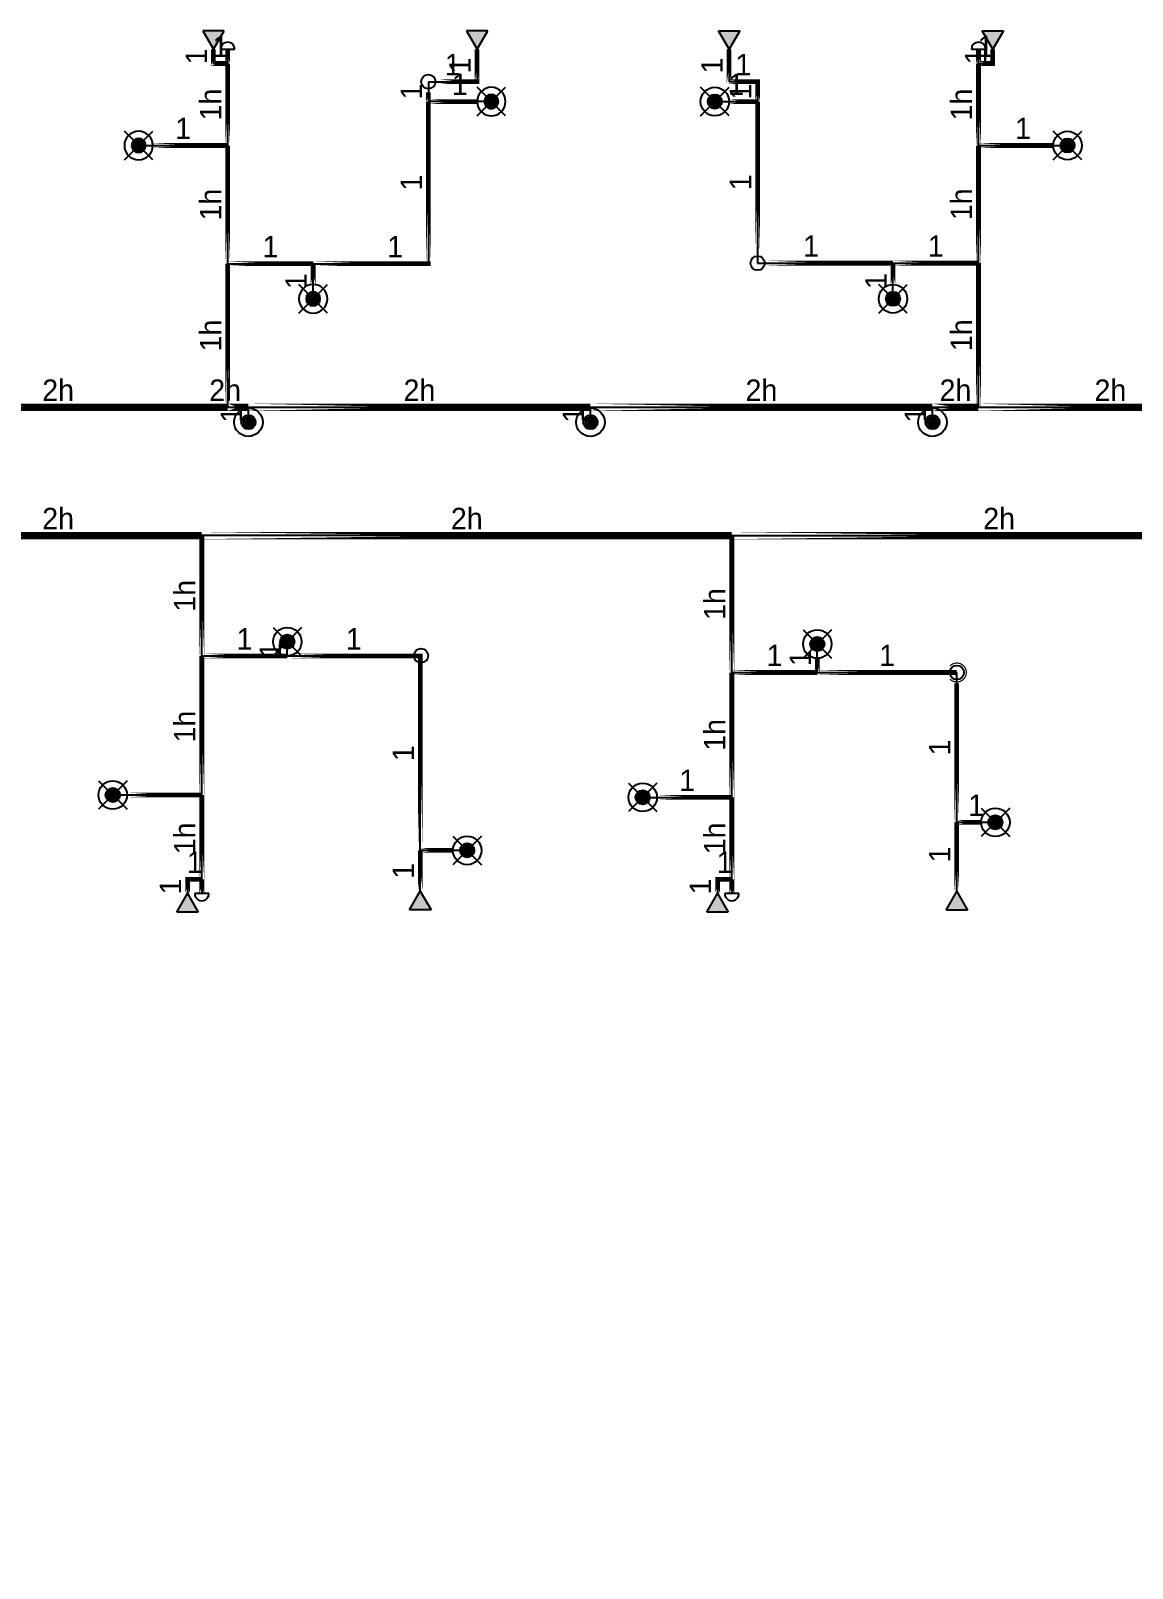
# Model space of a CAD drawing. Header units: inches. Extents: x -3337 to 4781, y -4329 to 3640.
# Drawn here: x -1024 to -560, y -164 to 483 of the extents above; entities that cross this region are included whole.
import ezdxf
from ezdxf.enums import TextEntityAlignment as Align

# ---------------------------------------------------------------- set-up
doc = ezdxf.new("R2010")
doc.units = ezdxf.units.IN
doc.header["$MEASUREMENT"] = 0
doc.layers.add('Coordination', color=1, linetype='Continuous', lineweight=9)
for name, color, linetype in [('headdn', 1, 'Continuous'), ('PIPEBL', 1, 'Continuous'), ('pipemn', 1, 'Continuous'), ('PIPESPC', 1, 'Continuous'), ('spk-cap', 1, 'Continuous'), ('spk-piperise', 1, 'Continuous'), ('TIDYPIPE', 1, 'Continuous')]:
    doc.layers.add(name, color=color, linetype=linetype)
doc.styles.add('PDA1', font='ROMAND', dxfattribs={"width": 0.755})
doc.styles.add('PIPE', font='PIPE.SHX')

# ---------------------------------------------------------------- blocks, each defined once
blk = doc.blocks.new('dpend1')
for radius in [6, 3]:
    blk.add_circle((0, 0), radius)
for points in [[(0.01, 2.97), (-2.53, -1.59), (-2.62, 1.36)], [(0.01, 2.97), (-2.49, -1.59), (2.52, -1.59)], [(2.52, -1.59), (0.01, 2.97), (2.6, 1.47)], [(2.52, -1.59), (-2.53, -1.59), (0.01, -2.98)]]:
    blk.add_solid(points)
blk = doc.blocks.new('PIPESPC')
at = {"layer": 'PIPESPC', "style": 'PIPE', "width": 0.9}
blk.add_attdef('SIZE', text='', height=9, dxfattribs=at).set_placement((0, 4.02), align=Align.CENTER)
at = {"layer": 'PIPESPC', "style": 'PIPE', "flags": 1}
blk.add_attdef('SCHED', (25.3, 3.89), '', height=9, dxfattribs=at)
blk = doc.blocks.new('side2')
for p, q in [((0, 0), (7.79, 4.5)), ((7.79, -4.5), (0, 0)), ((7.79, 4.5), (7.79, -4.5))]:
    blk.add_line(p, q)
blk.add_solid([(7.79, -4.5), (0, 0), (7.79, 4.5)])
blk = doc.blocks.new('dpend2')
for p, q in [((-6, -6), (6, 6)), ((6, -6), (-6, 6))]:
    blk.add_line(p, q)
for radius in [6, 3]:
    blk.add_circle((0, 0), radius)
for points in [[(0, 0), (-3, 0), (-2.08, 2.07)], [(0, 0), (-3, 0), (-2.08, -2.07)], [(0, 0), (0, 3), (-2.12, 2.14)], [(0, 0), (0, -3), (-2.12, -2.14)], [(0, 0), (0, 3), (2.12, 2.14)], [(0, 0), (3, 0), (2.08, 2.07)], [(0, 0), (3, 0), (2.08, -2.07)], [(0, 0), (0, -3), (2.12, -2.14)]]:
    blk.add_solid(points)
blk = doc.blocks.new('CAP')
blk.add_line((0, 3), (0, -3))
blk.add_arc((0, 0), 3, 270, 90)
blk = doc.blocks.new('rise')
blk.add_circle((0, 0), 3)
blk = doc.blocks.new('TIDYRUN')
at = {"const_width": 0.5}
blk.add_lwpolyline([(-2.83, 2.83, -2.414214), (-2.83, -2.83, -1.737895)], format="xyb", dxfattribs=at)

msp = doc.modelspace()

# ---------------------------------------------------------------- linework, layer by layer
at = {"layer": 'PIPEBL'}
for p, q in [((-946.74, 469.64), (-946.74, 475.64)), ((-940.74, 469.64), (-940.74, 475.64)), ((-835.74, 475.64), (-835.74, 462)), ((-729.63, 475.64), (-729.63, 462)), ((-624.63, 469.64), (-624.63, 475.64)), ((-618.63, 469.64), (-618.63, 475.64)), ((-946.74, 469.64), (-940.74, 469.64)), ((-940.74, 435.14), (-940.74, 469.64)), ((-624.63, 435.14), (-624.63, 469.64)), ((-624.63, 469.64), (-618.63, 469.64)), ((-856.24, 462), (-835.74, 462)), ((-856.24, 462), (-856.24, 453.64)), ((-717.63, 462), (-729.63, 462)), ((-717.63, 462), (-717.63, 453.64)), ((-856.24, 453.64), (-856.24, 385.39)), ((-829.74, 453.64), (-856.24, 453.64)), ((-735.62, 453.64), (-717.63, 453.64)), ((-717.63, 453.64), (-717.63, 385.64)), ((-978.24, 435.14), (-940.74, 435.14)), ((-940.74, 385.39), (-940.74, 435.14)), ((-624.63, 435.14), (-587.13, 435.14)), ((-624.63, 385.64), (-624.63, 435.14)), ((-940.74, 325), (-940.74, 385.39)), ((-940.74, 385.39), (-904.74, 385.39)), ((-904.74, 370.64), (-904.74, 385.39)), ((-904.74, 385.39), (-856.24, 385.39)), ((-717.63, 385.64), (-660.63, 385.64)), ((-660.63, 385.64), (-624.63, 385.64)), ((-660.63, 370.64), (-660.63, 385.64)), ((-624.63, 325), (-624.63, 385.64)), ((-932, 318.74), (-932, 325)), ((-788, 318.74), (-788, 325)), ((-644, 318.74), (-644, 325)), ((-951.63, 220.36), (-951.63, 271)), ((-728.49, 213.39), (-728.49, 271)), ((-951.63, 161.86), (-951.63, 220.36)), ((-951.63, 220.36), (-915.63, 220.36)), ((-915.63, 220.36), (-915.63, 226.36)), ((-915.63, 220.36), (-859.63, 220.36)), ((-859.63, 138.54), (-859.63, 220.36)), ((-692.49, 213.39), (-692.49, 225.36)), ((-728.49, 160.86), (-728.49, 213.39)), ((-728.49, 213.39), (-692.49, 213.39)), ((-692.49, 213.39), (-633.76, 213.39)), ((-633.76, 150.36), (-633.76, 213.39)), ((-989.12, 161.86), (-951.63, 161.86)), ((-951.63, 126.36), (-951.63, 161.86)), ((-765.99, 160.86), (-728.49, 160.86)), ((-728.49, 126.36), (-728.49, 160.86)), ((-633.76, 121.25), (-633.76, 150.36)), ((-633.76, 150.36), (-617.49, 150.36)), ((-859.63, 121.36), (-859.63, 138.54)), ((-839.9, 138.53), (-859.63, 138.54)), ((-957.63, 126.36), (-951.63, 126.36)), ((-957.63, 126.36), (-957.63, 120.36)), ((-951.63, 126.36), (-951.63, 120.36)), ((-734.49, 126.36), (-728.49, 126.36)), ((-734.49, 126.36), (-734.49, 120.36)), ((-728.49, 126.36), (-728.49, 120.36))]:
    msp.add_line(p, q, dxfattribs=at)
at = {"layer": 'pipemn'}
for p, q in [((-1072.63, 325), (-940.74, 325)), ((-940.74, 325), (-932, 325)), ((-932, 325), (-788, 325)), ((-788, 325), (-644, 325)), ((-644, 325), (-624.63, 325)), ((-624.63, 325), (-513.56, 325)), ((-951.63, 271), (-1072.63, 271)), ((-728.49, 271), (-951.63, 271)), ((-728.49, 271), (-503.37, 271))]:
    msp.add_line(p, q, dxfattribs=at)
at = {"layer": 'TIDYPIPE'}
for points, const_width in [([(-946.74, 468.64), (-946.74, 475.64)], 2), ([(-940.74, 469.64), (-940.74, 475.64)], 2), ([(-835.74, 461), (-835.74, 475.64)], 2), ([(-729.63, 461), (-729.63, 475.64)], 2), ([(-624.63, 469.64), (-624.63, 475.64)], 2), ([(-618.63, 468.64), (-618.63, 475.64)], 2), ([(-947.74, 469.64), (-940.74, 469.64)], 2), ([(-940.74, 435.14), (-940.74, 469.64)], 2), ([(-624.63, 435.14), (-624.63, 469.64)], 2), ([(-624.63, 469.64), (-617.63, 469.64)], 2), ([(-851.74, 462), (-834.74, 462)], 2), ([(-730.63, 462), (-716.63, 462)], 2), ([(-717.63, 453.64), (-717.63, 463)], 2), ([(-856.24, 453.64), (-856.24, 457.5)], 2), ([(-856.24, 384.39), (-856.24, 453.64)], 2), ([(-856.24, 453.64), (-835.74, 453.64)], 2), ([(-729.63, 453.64), (-717.63, 453.64)], 2), ([(-717.63, 390.14), (-717.63, 453.64)], 2), ([(-972.24, 435.14), (-940.74, 435.14)], 2), ([(-940.74, 385.39), (-940.74, 435.14)], 2), ([(-624.63, 385.64), (-624.63, 435.14)], 2), ([(-624.63, 435.14), (-593.13, 435.14)], 2), ([(-940.74, 325), (-940.74, 385.39)], 2), ([(-940.74, 385.39), (-904.74, 385.39)], 2), ([(-904.74, 376.64), (-904.74, 385.39)], 2), ([(-904.74, 385.39), (-855.24, 385.39)], 2), ([(-713.13, 385.64), (-660.63, 385.64)], 2), ([(-660.63, 376.64), (-660.63, 385.64)], 2), ([(-660.63, 385.64), (-624.63, 385.64)], 2), ([(-624.63, 325), (-624.63, 385.64)], 2), ([(-1072.63, 325), (-940.74, 325)], 3), ([(-940.74, 325), (-932, 325)], 3), ([(-932, 325), (-788, 325)], 3), ([(-788, 325), (-644, 325)], 3), ([(-644, 325), (-624.63, 325)], 3), ([(-624.63, 325), (-513.56, 325)], 3), ([(-1072.63, 271), (-951.63, 271)], 3), ([(-951.63, 271), (-728.49, 271)], 3), ([(-951.63, 220.36), (-951.63, 271)], 2), ([(-728.49, 271), (-503.37, 271)], 3), ([(-728.49, 213.39), (-728.49, 271)], 2), ([(-951.63, 161.86), (-951.63, 220.36)], 2), ([(-951.63, 220.36), (-915.63, 220.36)], 2), ([(-915.63, 220.36), (-858.63, 220.36)], 2), ([(-859.63, 138.54), (-859.63, 221.36)], 2), ([(-692.49, 213.39), (-692.49, 219.36)], 2), ([(-728.49, 160.86), (-728.49, 213.39)], 2), ([(-728.49, 213.39), (-692.49, 213.39)], 2), ([(-692.49, 213.39), (-633.76, 213.39)], 2), ([(-633.76, 150.36), (-633.76, 208.89)], 2), ([(-983.12, 161.86), (-951.63, 161.86)], 2), ([(-951.63, 126.36), (-951.63, 161.86)], 2), ([(-759.99, 160.86), (-728.49, 160.86)], 2), ([(-728.49, 126.36), (-728.49, 160.86)], 2), ([(-633.76, 121.25), (-633.76, 150.36)], 2), ([(-633.76, 150.36), (-623.49, 150.36)], 2), ([(-859.63, 121.36), (-859.63, 138.54)], 2), ([(-859.63, 138.54), (-845.9, 138.53)], 2), ([(-958.63, 126.36), (-951.63, 126.36)], 2), ([(-957.63, 120.36), (-957.63, 127.36)], 2), ([(-951.63, 120.36), (-951.63, 126.36)], 2), ([(-735.49, 126.36), (-728.49, 126.36)], 2), ([(-734.49, 120.36), (-734.49, 127.36)], 2), ([(-728.49, 120.36), (-728.49, 126.36)], 2)]:
    msp.add_lwpolyline(points, close=True, dxfattribs=dict(at, const_width=const_width))

# ---------------------------------------------------------------- block references
at = {"layer": 'headdn', "extrusion": (0, 0, -1), "zscale": -1, "rotation": 90}
for p in [(946.74, 475.64), (835.74, 475.64)]:
    msp.add_blockref('side2', p, dxfattribs=at)
at = {"layer": 'headdn'}
for name, p, rotation in [('side2', (-729.63, 475.64), 90), ('side2', (-618.63, 475.64), 90), ('dpend2', (-915.63, 226.36), 180), ('dpend2', (-692.49, 225.36), 180), ('dpend2', (-989.12, 161.86), 180), ('dpend2', (-765.99, 160.86), 180), ('dpend2', (-617.49, 150.36), 180), ('dpend2', (-839.9, 138.53), 180), ('side2', (-957.63, 120.36), 270), ('side2', (-859.63, 121.36), 270), ('side2', (-734.49, 120.36), 270), ('side2', (-633.76, 121.25), 270)]:
    msp.add_blockref(name, p, dxfattribs=dict(at, rotation=rotation))
at = {"layer": 'headdn', "extrusion": (0, 0, -1), "zscale": -1}
for p in [(829.74, 453.64), (978.24, 435.14), (904.74, 370.64)]:
    msp.add_blockref('dpend2', p, dxfattribs=at)
at = {"layer": 'headdn'}
for name, p in [('dpend2', (-735.62, 453.64)), ('dpend2', (-587.13, 435.14)), ('dpend2', (-660.63, 370.64)), ('dpend1', (-932, 318.74)), ('dpend1', (-788, 318.74)), ('dpend1', (-644, 318.74))]:
    msp.add_blockref(name, p, dxfattribs=at)
at = {"layer": 'PIPESPC'}
ref = msp.add_blockref('PIPESPC', (-943.74, 469.64), dxfattribs=at)
ref.add_attrib('SIZE', '1', dxfattribs={"color": 0, "height": 9, "style": 'PIPE'}).set_placement((-943.74, 469.64), align=Align.BOTTOM_CENTER)
ref = msp.add_blockref('PIPESPC', (-621.63, 469.64), dxfattribs=at)
ref.add_attrib('SIZE', '1', dxfattribs={"color": 0, "height": 9, "style": 'PIPE'}).set_placement((-621.63, 469.64), align=Align.BOTTOM_CENTER)
ref = msp.add_blockref('PIPESPC', (-946.74, 472.64), dxfattribs=dict(at, rotation=90))
ref.add_attrib('SIZE', '1', dxfattribs={"color": 0, "height": 9, "rotation": 90, "style": 'PIPE'}).set_placement((-946.74, 472.64), align=Align.BOTTOM_CENTER)
ref = msp.add_blockref('PIPESPC', (-845.99, 462), dxfattribs=at)
ref.add_attrib('SIZE', '1', dxfattribs={"color": 0, "height": 9, "style": 'PIPE'}).set_placement((-845.99, 462), align=Align.BOTTOM_CENTER)
ref = msp.add_blockref('PIPESPC', (-723.63, 462), dxfattribs=at)
ref.add_attrib('SIZE', '1', dxfattribs={"color": 0, "height": 9, "style": 'PIPE'}).set_placement((-723.63, 462), align=Align.BOTTOM_CENTER)
ref = msp.add_blockref('PIPESPC', (-618.63, 472.64), dxfattribs=dict(at, rotation=90))
ref.add_attrib('SIZE', '1', dxfattribs={"color": 0, "height": 9, "rotation": 90, "style": 'PIPE'}).set_placement((-618.63, 472.64), align=Align.BOTTOM_CENTER)
ref = msp.add_blockref('PIPESPC', (-835.74, 468.82), dxfattribs=dict(at, rotation=90))
ref.add_attrib('SIZE', '1', dxfattribs={"color": 0, "height": 9, "rotation": 90, "style": 'PIPE'}).set_placement((-835.74, 468.82), align=Align.BOTTOM_CENTER)
ref = msp.add_blockref('PIPESPC', (-729.63, 468.82), dxfattribs=dict(at, rotation=90))
ref.add_attrib('SIZE', '1', dxfattribs={"color": 0, "height": 9, "rotation": 90, "style": 'PIPE'}).set_placement((-729.63, 468.82), align=Align.BOTTOM_CENTER)
ref = msp.add_blockref('PIPESPC', (-856.24, 457.82), dxfattribs=dict(at, rotation=90.00000000000622))
ref.add_attrib('SIZE', '1', dxfattribs={"color": 0, "height": 9, "rotation": 90, "style": 'PIPE'}).set_placement((-856.24, 457.82), align=Align.BOTTOM_CENTER)
ref = msp.add_blockref('PIPESPC', (-842.99, 453.64), dxfattribs=at)
ref.add_attrib('SIZE', '1', dxfattribs={"color": 0, "height": 9, "style": 'PIPE'}).set_placement((-842.99, 453.64), align=Align.BOTTOM_CENTER)
ref = msp.add_blockref('PIPESPC', (-717.63, 457.82), dxfattribs=dict(at, rotation=90))
ref.add_attrib('SIZE', '1', dxfattribs={"color": 0, "height": 9, "rotation": 90, "style": 'PIPE'}).set_placement((-717.63, 457.82), align=Align.BOTTOM_CENTER)
ref = msp.add_blockref('PIPESPC', (-726.63, 453.64), dxfattribs=at)
ref.add_attrib('SIZE', '1', dxfattribs={"color": 0, "height": 9, "style": 'PIPE'}).set_placement((-726.63, 453.64), align=Align.BOTTOM_CENTER)
ref = msp.add_blockref('PIPESPC', (-940.74, 452.39), dxfattribs=dict(at, rotation=90))
ref.add_attrib('SIZE', '1h', dxfattribs={"color": 0, "height": 9, "rotation": 90, "style": 'PIPE'}).set_placement((-940.74, 452.39), align=Align.BOTTOM_CENTER)
ref = msp.add_blockref('PIPESPC', (-624.63, 452.39), dxfattribs=dict(at, rotation=90))
ref.add_attrib('SIZE', '1h', dxfattribs={"color": 0, "height": 9, "rotation": 90, "style": 'PIPE'}).set_placement((-624.63, 452.39), align=Align.BOTTOM_CENTER)
ref = msp.add_blockref('PIPESPC', (-959.49, 435.14), dxfattribs=at)
ref.add_attrib('SIZE', '1', dxfattribs={"color": 0, "height": 9, "style": 'PIPE'}).set_placement((-959.49, 435.14), align=Align.BOTTOM_CENTER)
ref = msp.add_blockref('PIPESPC', (-605.88, 435.14), dxfattribs=at)
ref.add_attrib('SIZE', '1', dxfattribs={"color": 0, "height": 9, "style": 'PIPE'}).set_placement((-605.88, 435.14), align=Align.BOTTOM_CENTER)
ref = msp.add_blockref('PIPESPC', (-856.24, 419.51), dxfattribs=dict(at, rotation=89.99999999999925))
ref.add_attrib('SIZE', '1', dxfattribs={"color": 0, "height": 9, "rotation": 90, "style": 'PIPE'}).set_placement((-856.24, 419.51), align=Align.BOTTOM_CENTER)
ref = msp.add_blockref('PIPESPC', (-717.63, 419.64), dxfattribs=dict(at, rotation=90))
ref.add_attrib('SIZE', '1', dxfattribs={"color": 0, "height": 9, "rotation": 90, "style": 'PIPE'}).set_placement((-717.63, 419.64), align=Align.BOTTOM_CENTER)
ref = msp.add_blockref('PIPESPC', (-940.74, 410.26), dxfattribs=dict(at, rotation=89.99999999999821))
ref.add_attrib('SIZE', '1h', dxfattribs={"color": 0, "height": 9, "rotation": 90, "style": 'PIPE'}).set_placement((-940.74, 410.26), align=Align.BOTTOM_CENTER)
ref = msp.add_blockref('PIPESPC', (-624.63, 410.39), dxfattribs=dict(at, rotation=90))
ref.add_attrib('SIZE', '1h', dxfattribs={"color": 0, "height": 9, "rotation": 90, "style": 'PIPE'}).set_placement((-624.63, 410.39), align=Align.BOTTOM_CENTER)
ref = msp.add_blockref('PIPESPC', (-922.74, 385.39), dxfattribs=at)
ref.add_attrib('SIZE', '1', dxfattribs={"color": 0, "height": 9, "style": 'PIPE'}).set_placement((-922.74, 385.39), align=Align.BOTTOM_CENTER)
ref = msp.add_blockref('PIPESPC', (-870.24, 385.39), dxfattribs=at)
ref.add_attrib('SIZE', '1', dxfattribs={"color": 0, "height": 9, "style": 'PIPE'}).set_placement((-870.24, 385.39), align=Align.BOTTOM_CENTER)
ref = msp.add_blockref('PIPESPC', (-695.13, 385.64), dxfattribs=at)
ref.add_attrib('SIZE', '1', dxfattribs={"color": 0, "height": 9, "style": 'PIPE'}).set_placement((-695.13, 385.64), align=Align.BOTTOM_CENTER)
ref = msp.add_blockref('PIPESPC', (-642.63, 385.64), dxfattribs=at)
ref.add_attrib('SIZE', '1', dxfattribs={"color": 0, "height": 9, "style": 'PIPE'}).set_placement((-642.63, 385.64), align=Align.BOTTOM_CENTER)
ref = msp.add_blockref('PIPESPC', (-904.74, 378.01), dxfattribs=dict(at, rotation=90))
ref.add_attrib('SIZE', '1', dxfattribs={"color": 0, "height": 9, "rotation": 90, "style": 'PIPE'}).set_placement((-904.74, 378.01), align=Align.BOTTOM_CENTER)
ref = msp.add_blockref('PIPESPC', (-660.63, 378.14), dxfattribs=dict(at, rotation=90))
ref.add_attrib('SIZE', '1', dxfattribs={"color": 0, "height": 9, "rotation": 90, "style": 'PIPE'}).set_placement((-660.63, 378.14), align=Align.BOTTOM_CENTER)
ref = msp.add_blockref('PIPESPC', (-940.74, 355.19), dxfattribs=dict(at, rotation=90.00000000000203))
ref.add_attrib('SIZE', '1h', dxfattribs={"color": 0, "height": 9, "rotation": 90, "style": 'PIPE'}).set_placement((-940.74, 355.19), align=Align.BOTTOM_CENTER)
ref = msp.add_blockref('PIPESPC', (-624.63, 355.32), dxfattribs=dict(at, rotation=90))
ref.add_attrib('SIZE', '1h', dxfattribs={"color": 0, "height": 9, "rotation": 90, "style": 'PIPE'}).set_placement((-624.63, 355.32), align=Align.BOTTOM_CENTER)
ref = msp.add_blockref('PIPESPC', (-1012.13, 325), dxfattribs=at)
ref.add_attrib('SIZE', '2h', dxfattribs={"color": 0, "height": 9, "style": 'PIPE'}).set_placement((-1012.13, 325), align=Align.BOTTOM_CENTER)
ref = msp.add_blockref('PIPESPC', (-941.81, 325), dxfattribs=at)
ref.add_attrib('SIZE', '2h', dxfattribs={"color": 0, "height": 9, "style": 'PIPE'}).set_placement((-941.81, 325), align=Align.BOTTOM_CENTER)
ref = msp.add_blockref('PIPESPC', (-860, 325), dxfattribs=at)
ref.add_attrib('SIZE', '2h', dxfattribs={"color": 0, "height": 9, "style": 'PIPE'}).set_placement((-860, 325), align=Align.BOTTOM_CENTER)
ref = msp.add_blockref('PIPESPC', (-716, 325), dxfattribs=at)
ref.add_attrib('SIZE', '2h', dxfattribs={"color": 0, "height": 9, "style": 'PIPE'}).set_placement((-716, 325), align=Align.BOTTOM_CENTER)
ref = msp.add_blockref('PIPESPC', (-634.31, 325), dxfattribs=at)
ref.add_attrib('SIZE', '2h', dxfattribs={"color": 0, "height": 9, "style": 'PIPE'}).set_placement((-634.31, 325), align=Align.BOTTOM_CENTER)
ref = msp.add_blockref('PIPESPC', (-569.09, 325), dxfattribs=at)
ref.add_attrib('SIZE', '2h', dxfattribs={"color": 0, "height": 9, "style": 'PIPE'}).set_placement((-569.09, 325), align=Align.BOTTOM_CENTER)
ref = msp.add_blockref('PIPESPC', (-932, 321.87), dxfattribs=dict(at, rotation=90))
ref.add_attrib('SIZE', '1', dxfattribs={"color": 0, "height": 9, "rotation": 90, "style": 'PIPE'}).set_placement((-932, 321.87), align=Align.BOTTOM_CENTER)
ref = msp.add_blockref('PIPESPC', (-788, 321.87), dxfattribs=dict(at, rotation=89.99999999998334))
ref.add_attrib('SIZE', '1', dxfattribs={"color": 0, "height": 9, "rotation": 90, "style": 'PIPE'}).set_placement((-788, 321.87), align=Align.BOTTOM_CENTER)
ref = msp.add_blockref('PIPESPC', (-644, 321.87), dxfattribs=dict(at, rotation=90))
ref.add_attrib('SIZE', '1', dxfattribs={"color": 0, "height": 9, "rotation": 90, "style": 'PIPE'}).set_placement((-644, 321.87), align=Align.BOTTOM_CENTER)
ref = msp.add_blockref('PIPESPC', (-1012.13, 271), dxfattribs=at)
ref.add_attrib('SIZE', '2h', dxfattribs={"color": 0, "height": 9, "style": 'PIPE'}).set_placement((-1012.13, 271), align=Align.BOTTOM_CENTER)
ref = msp.add_blockref('PIPESPC', (-840.06, 271), dxfattribs=at)
ref.add_attrib('SIZE', '2h', dxfattribs={"color": 0, "height": 9, "style": 'PIPE'}).set_placement((-840.06, 271), align=Align.BOTTOM_CENTER)
ref = msp.add_blockref('PIPESPC', (-615.93, 271), dxfattribs=at)
ref.add_attrib('SIZE', '2h', dxfattribs={"color": 0, "height": 9, "style": 'PIPE'}).set_placement((-615.93, 271), align=Align.BOTTOM_CENTER)
ref = msp.add_blockref('PIPESPC', (-951.63, 245.68), dxfattribs=dict(at, rotation=90))
ref.add_attrib('SIZE', '1h', dxfattribs={"color": 0, "height": 9, "rotation": 90, "style": 'PIPE'}).set_placement((-951.63, 245.68), align=Align.BOTTOM_CENTER)
ref = msp.add_blockref('PIPESPC', (-728.49, 242.2), dxfattribs=dict(at, rotation=90))
ref.add_attrib('SIZE', '1h', dxfattribs={"color": 0, "height": 9, "rotation": 90, "style": 'PIPE'}).set_placement((-728.49, 242.2), align=Align.BOTTOM_CENTER)
ref = msp.add_blockref('PIPESPC', (-933.63, 220.36), dxfattribs=at)
ref.add_attrib('SIZE', '1', dxfattribs={"color": 0, "height": 9, "style": 'PIPE'}).set_placement((-933.63, 220.36), align=Align.BOTTOM_CENTER)
ref = msp.add_blockref('PIPESPC', (-887.63, 220.36), dxfattribs=at)
ref.add_attrib('SIZE', '1', dxfattribs={"color": 0, "height": 9, "style": 'PIPE'}).set_placement((-887.63, 220.36), align=Align.BOTTOM_CENTER)
ref = msp.add_blockref('PIPESPC', (-915.63, 222.86), dxfattribs=dict(at, rotation=90))
ref.add_attrib('SIZE', '1', dxfattribs={"color": 0, "height": 9, "rotation": 90, "style": 'PIPE'}).set_placement((-915.63, 222.86), align=Align.BOTTOM_CENTER)
ref = msp.add_blockref('PIPESPC', (-710.49, 213.39), dxfattribs=at)
ref.add_attrib('SIZE', '1', dxfattribs={"color": 0, "height": 9, "style": 'PIPE'}).set_placement((-710.49, 213.39), align=Align.BOTTOM_CENTER)
ref = msp.add_blockref('PIPESPC', (-692.49, 219.38), dxfattribs=dict(at, rotation=90))
ref.add_attrib('SIZE', '1', dxfattribs={"color": 0, "height": 9, "rotation": 90, "style": 'PIPE'}).set_placement((-692.49, 219.38), align=Align.BOTTOM_CENTER)
ref = msp.add_blockref('PIPESPC', (-663.12, 213.39), dxfattribs=at)
ref.add_attrib('SIZE', '1', dxfattribs={"color": 0, "height": 9, "style": 'PIPE'}).set_placement((-663.12, 213.39), align=Align.BOTTOM_CENTER)
ref = msp.add_blockref('PIPESPC', (-951.63, 190.61), dxfattribs=dict(at, rotation=90))
ref.add_attrib('SIZE', '1h', dxfattribs={"color": 0, "height": 9, "rotation": 90, "style": 'PIPE'}).set_placement((-951.63, 190.61), align=Align.BOTTOM_CENTER)
ref = msp.add_blockref('PIPESPC', (-728.49, 187.13), dxfattribs=dict(at, rotation=90))
ref.add_attrib('SIZE', '1h', dxfattribs={"color": 0, "height": 9, "rotation": 90, "style": 'PIPE'}).set_placement((-728.49, 187.13), align=Align.BOTTOM_CENTER)
ref = msp.add_blockref('PIPESPC', (-859.63, 179.45), dxfattribs=dict(at, rotation=90))
ref.add_attrib('SIZE', '1', dxfattribs={"color": 0, "height": 9, "rotation": 90, "style": 'PIPE'}).set_placement((-859.63, 179.45), align=Align.BOTTOM_CENTER)
ref = msp.add_blockref('PIPESPC', (-633.76, 181.88), dxfattribs=dict(at, rotation=90))
ref.add_attrib('SIZE', '1', dxfattribs={"color": 0, "height": 9, "rotation": 90, "style": 'PIPE'}).set_placement((-633.76, 181.88), align=Align.BOTTOM_CENTER)
ref = msp.add_blockref('PIPESPC', (-747.24, 160.86), dxfattribs=at)
ref.add_attrib('SIZE', '1', dxfattribs={"color": 0, "height": 9, "style": 'PIPE'}).set_placement((-747.24, 160.86), align=Align.BOTTOM_CENTER)
ref = msp.add_blockref('PIPESPC', (-625.62, 150.36), dxfattribs=at)
ref.add_attrib('SIZE', '1', dxfattribs={"color": 0, "height": 9, "style": 'PIPE'}).set_placement((-625.62, 150.36), align=Align.BOTTOM_CENTER)
ref = msp.add_blockref('PIPESPC', (-951.63, 143.61), dxfattribs=dict(at, rotation=90))
ref.add_attrib('SIZE', '1h', dxfattribs={"color": 0, "height": 9, "rotation": 90, "style": 'PIPE'}).set_placement((-951.63, 143.61), align=Align.BOTTOM_CENTER)
ref = msp.add_blockref('PIPESPC', (-728.49, 143.61), dxfattribs=dict(at, rotation=90))
ref.add_attrib('SIZE', '1h', dxfattribs={"color": 0, "height": 9, "rotation": 90, "style": 'PIPE'}).set_placement((-728.49, 143.61), align=Align.BOTTOM_CENTER)
ref = msp.add_blockref('PIPESPC', (-954.63, 126.36), dxfattribs=at)
ref.add_attrib('SIZE', '1', dxfattribs={"color": 0, "height": 9, "style": 'PIPE'}).set_placement((-954.63, 126.36), align=Align.BOTTOM_CENTER)
ref = msp.add_blockref('PIPESPC', (-731.49, 126.36), dxfattribs=at)
ref.add_attrib('SIZE', '1', dxfattribs={"color": 0, "height": 9, "style": 'PIPE'}).set_placement((-731.49, 126.36), align=Align.BOTTOM_CENTER)
ref = msp.add_blockref('PIPESPC', (-633.76, 136.86), dxfattribs=dict(at, rotation=90))
ref.add_attrib('SIZE', '1', dxfattribs={"color": 0, "height": 9, "rotation": 90, "style": 'PIPE'}).set_placement((-633.76, 136.86), align=Align.BOTTOM_CENTER)
ref = msp.add_blockref('PIPESPC', (-859.63, 129.95), dxfattribs=dict(at, rotation=90))
ref.add_attrib('SIZE', '1', dxfattribs={"color": 0, "height": 9, "rotation": 90, "style": 'PIPE'}).set_placement((-859.63, 129.95), align=Align.BOTTOM_CENTER)
ref = msp.add_blockref('PIPESPC', (-957.63, 123.36), dxfattribs=dict(at, rotation=90))
ref.add_attrib('SIZE', '1', dxfattribs={"color": 0, "height": 9, "rotation": 90, "style": 'PIPE'}).set_placement((-957.63, 123.36), align=Align.BOTTOM_CENTER)
ref = msp.add_blockref('PIPESPC', (-734.49, 123.36), dxfattribs=dict(at, rotation=90))
ref.add_attrib('SIZE', '1', dxfattribs={"color": 0, "height": 9, "rotation": 90, "style": 'PIPE'}).set_placement((-734.49, 123.36), align=Align.BOTTOM_CENTER)
at = {"layer": 'spk-cap'}
for p, rotation in [((-940.74, 475.64), 90.00000000002773), ((-624.63, 475.64), 90.00000000002773), ((-951.63, 120.36), 270.0000000000834), ((-728.49, 120.36), 270.0000000000834)]:
    msp.add_blockref('CAP', p, dxfattribs=dict(at, rotation=rotation))
at = {"layer": 'spk-piperise'}
for p, rotation in [((-856.24, 462), 180.0000000000555), ((-717.63, 385.64), 270.0000000000834)]:
    msp.add_blockref('rise', p, dxfattribs=dict(at, rotation=rotation))
for p in [(-859.35, 220.44), (-633.76, 213.39)]:
    msp.add_blockref('rise', p, dxfattribs=at)
at = {"layer": 'TIDYPIPE'}
msp.add_blockref('TIDYRUN', (-633.76, 213.39), dxfattribs=at)

# ---------------------------------------------------------------- texts
at = {"layer": 'Coordination', "insert": (-628.49, -163.51), "char_height": 9, "attachment_point": 6, "style": 'PDA1'}
msp.add_mtext('\\A1;', dxfattribs=at)

doc.saveas('drawing.dxf')
